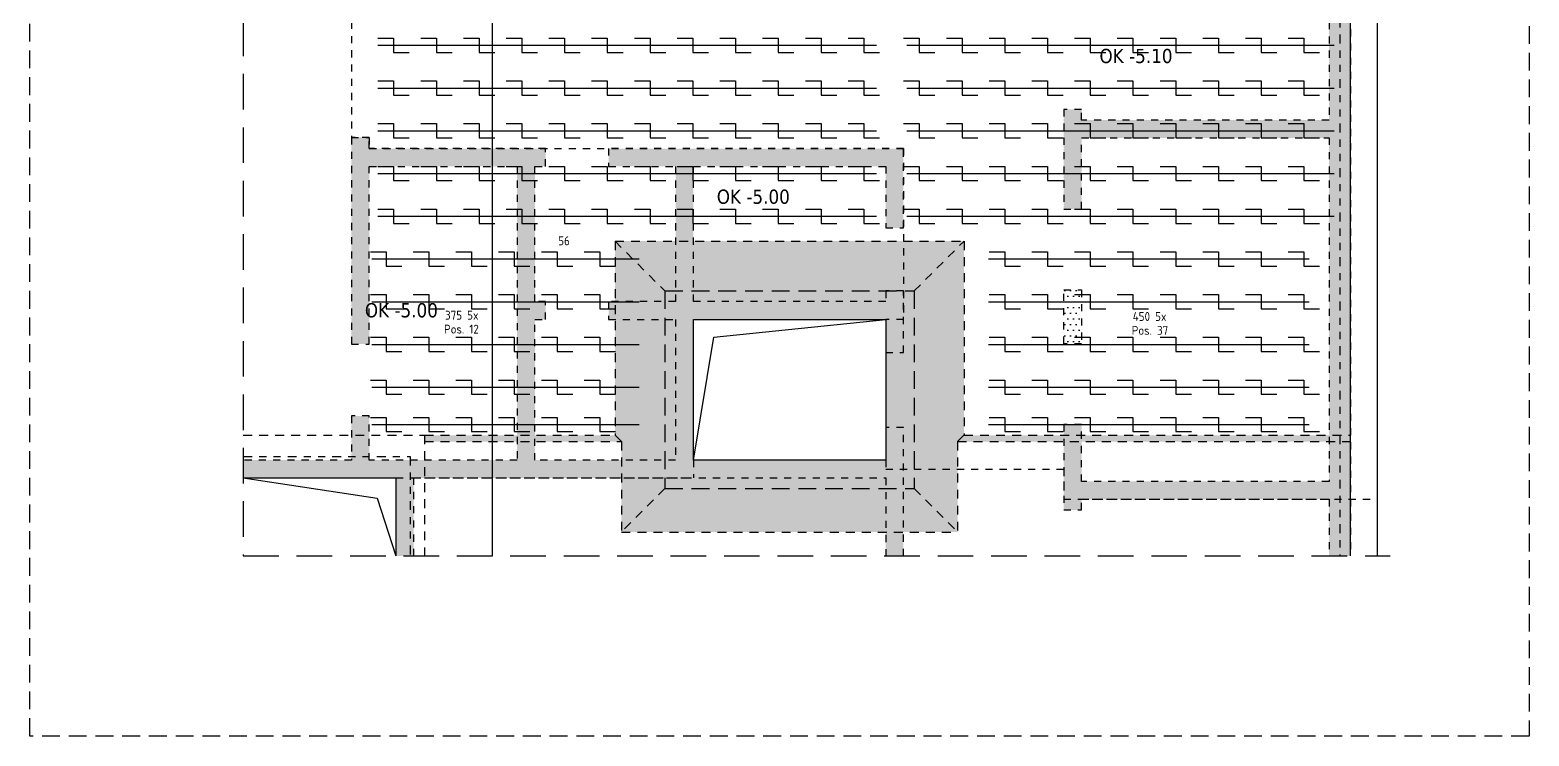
# Model space of a CAD drawing. Extents: x -28 to 85, y -37 to 54.
# Drawn here: x -11.56 to 9.48, y -36.76 to -26.85 of the extents above; entities that cross this region are included whole.
import ezdxf

# ---------------------------------------------------------------- set-up
doc = ezdxf.new("R2010")
doc.units = 0
doc.header["$LTSCALE"] = 0.5
for name, pattern in [('AUSGEZOGEN', [1000.01, 1000, 0.01]), ('DIVIDE2', [0.625, 0.25, -0.125, 0, -0.125, 0, -0.125]), ('GESTRICHELTX2', [1.5, 1, -0.5]), ('HIDDEN', [0.375, 0.25, -0.125]), ('HIDDEN2', [0.187, 0.125, -0.062]), ('PUNKT', [0.175, 0.05, -0.125]), ('STRICHLINIE', [0.75, 0.5, -0.25]), ('VERDECKT', [0.375, 0.25, -0.125]), ('VERDECKTX2', [0.75, 0.5, -0.25])]:
    doc.linetypes.add(name, pattern=pattern)
for name, color, linetype in [('AFB', 7, 'Continuous'), ('AFU', 7, 'Continuous'), ('BETON', 7, 'Continuous'), ('DETAIL', 7, 'Continuous'), ('DRUEBER', 7, 'Continuous'), ('grau_dunkel', 7, 'Continuous'), ('grau_hell', 7, 'Continuous'), ('HILFE', 7, 'Continuous'), ('OBJEKT', 7, 'Continuous'), ('RND', 7, 'Continuous'), ('SCHRAFF', 7, 'Continuous'), ('VERDECKT', 7, 'Continuous'), ('Versprung oberseitig', 7, 'Continuous')]:
    doc.layers.add(name, color=color, linetype=linetype)
doc.layers.add('NOPLOT', color=7, linetype='Continuous', plot=False)
doc.styles.add('helv', font='tahoma.ttf')
doc.styles.add('txt', font='isocp.shx')
doc.linetypes.add('AFU_50L', pattern='A,0.75,["/",Standard,S=0.2,R=0,X=-0.01,Y=-0.1],0.07,["/",Standard,S=0.2,R=0,X=-0.01,Y=-0.1],0.75', length=1.57)
pattern_1 = [(0, (-13.30616, -48.92539), (0.0396875, 0.079375), [0, -0.079375])]

msp = doc.modelspace()

# ---------------------------------------------------------------- hatches: boundary and pattern name
at = {"layer": 'grau_dunkel'}
h = msp.add_hatch(color=21, dxfattribs=at)
h.paths.add_polyline_path([(0.84887, -33.29101), (0.84887, -30.51601), (-2.65113, -30.51601), (-2.65113, -33.29101)])
h.paths.add_polyline_path([(-2.25113, -30.91601), (-2.25113, -32.89101), (0.44887, -32.89101), (0.44887, -30.91601)], flags=16)
at = {"layer": 'grau_hell'}
h = msp.add_hatch(color=9, dxfattribs=at)
h.paths.add_polyline_path([(-3.35113, -29.81601), (-3.35113, -32.541), (-3.26113, -32.631), (-3.26113, -33.90101), (1.45887, -33.90101), (1.45887, -32.631), (1.54887, -32.541), (1.54887, -29.81601)])
h.paths.add_polyline_path([(-2.65113, -30.51601), (-2.65113, -33.29101), (0.84887, -33.29101), (0.84887, -30.51601)], flags=16)
h = msp.add_hatch(color=9, dxfattribs=at)
h.paths.add_polyline_path([(-3.26113, -32.631), (-3.35113, -32.541), (-6.02613, -32.54101), (-6.02613, -32.63101)])
h.paths.add_polyline_path([(1.54889, -32.54099), (1.45889, -32.63099), (6.97387, -32.63099), (6.97387, -32.54099)])
at = {"layer": 'SCHRAFF', "linetype": 'AUSGEZOGEN'}
h = msp.add_hatch(dxfattribs=at)
h.set_pattern_fill('DOTS', scale=0.05, double=1)
h.set_pattern_definition(pattern_1)
h.paths.add_polyline_path([(3.97387, -17.71834), (3.67387, -17.71834), (3.67387, -18.64101), (-4.30113, -18.64101), (-4.30113, -17.71834), (-4.55113, -17.71834), (-4.55113, -18.64101), (-6.80113, -18.64101), (-6.80113, -18.19101), (-7.05113, -18.19101), (-7.05113, -26.73601), (-6.80113, -26.73601), (-6.80113, -26.26601), (-5.61613, -26.26601), (-5.61613, -26.01601), (-6.80113, -26.01601), (-6.80113, -18.94101), (0.44887, -18.94101), (0.44887, -26.01601), (-0.73113, -26.01601), (-0.73113, -26.26601), (1.31887, -26.26601), (1.31887, -26.01601), (0.69887, -26.01601), (0.69887, -23.14101), (1.31887, -23.14101), (1.31887, -22.89101), (0.69887, -22.89101), (0.69887, -18.94101), (2.94887, -18.94101), (2.94887, -22.89101), (2.32887, -22.89101), (2.32887, -23.14101), (2.94887, -23.14101), (2.94887, -26.01601), (2.32887, -26.01601), (2.32887, -26.26601), (2.94887, -26.26601), (2.94887, -26.46601), (3.19887, -26.46601), (3.19887, -18.94101), (6.67387, -18.94101), (6.67387, -28.11601), (3.19887, -28.11601), (3.19887, -27.96601), (2.94887, -27.96601), (2.94887, -29.36601), (3.19887, -29.36601), (3.19887, -28.36601), (6.67387, -28.36601), (6.67387, -33.19101), (3.19887, -33.19101), (3.19887, -32.39101), (2.94887, -32.39101), (2.94887, -33.59101), (3.19887, -33.59101), (3.19887, -33.44101), (6.67387, -33.44101), (6.67387, -34.23691), (6.97387, -34.23691), (6.97387, -18.64101), (3.97387, -18.64101)])
h = msp.add_hatch(dxfattribs=at)
h.set_pattern_fill('DOTS', scale=0.05, double=1)
h.set_pattern_definition(pattern_1)
h.paths.add_polyline_path([(0.69887, -28.51601), (-3.44113, -28.51601), (-3.44113, -28.76601), (-2.50113, -28.76609), (-2.50113, -30.66601), (-3.44113, -30.66601), (-3.44113, -30.91601), (-2.50113, -30.91601), (-2.50113, -32.89101), (-4.47613, -32.89101), (-4.47613, -30.91601), (-4.32613, -30.91601), (-4.32613, -30.66601), (-4.47613, -30.66601), (-4.47613, -28.76601), (-4.32613, -28.76601), (-4.32613, -28.51601), (-6.80113, -28.51601), (-6.80113, -28.36101), (-7.05113, -28.36101), (-7.05113, -31.26101), (-6.80113, -31.26101), (-6.80113, -28.76601), (-4.72613, -28.76601), (-4.72613, -32.89101), (-6.80113, -32.89101), (-6.80113, -32.27101), (-7.05113, -32.27101), (-7.05113, -32.89101), (-8.571, -32.89101), (-8.571, -33.14101), (-6.42613, -33.14101), (-6.42613, -34.23691), (-6.17613, -34.23691), (-6.17613, -33.14101), (0.44887, -33.14101), (0.44887, -34.23691), (0.69887, -34.23691), (0.69887, -32.43101), (0.44887, -32.43101), (0.44887, -32.89101), (-2.25113, -32.89101), (-2.25113, -30.91601), (0.44887, -30.91601), (0.44887, -31.38101), (0.69887, -31.38101), (0.69887, -30.51601), (0.44887, -30.51601), (0.44887, -30.66601), (-2.25113, -30.66602), (-2.25113, -28.76601), (0.44887, -28.76601), (0.44887, -29.63101), (0.69887, -29.63101)])
h = msp.add_hatch(dxfattribs=at)
h.set_pattern_fill('DOTS', scale=0.05, double=1)
h.set_pattern_definition(pattern_1)
h.paths.add_polyline_path([(3.19887, -30.50101), (2.94887, -30.50101), (2.94887, -31.25601), (3.19887, -31.25601)])

# ---------------------------------------------------------------- linework, layer by layer
at = {"layer": 'AFB', "color": 1, "linetype": 'DIVIDE2'}
for p, q in [((6.82387, -18.79101), (6.82387, -34.23691)), ((-8.571, -32.84101), (-6.22613, -32.84101)), ((-6.22613, -32.84101), (-6.22613, -34.23691))]:
    msp.add_line(p, q, dxfattribs=at)
at = {"layer": 'AFU', "color": 8, "linetype": 'AFU_50L'}
msp.add_line((-5.07613, -18.64101), (-5.07613, -34.23691), dxfattribs=at)
at = {"layer": 'BETON', "color": 6, "linetype": 'AUSGEZOGEN'}
for p, q in [((6.97387, -34.23691), (6.97387, -18.64101)), ((-8.571, -33.14101), (-6.42613, -33.14101)), ((-6.42613, -33.14101), (-6.42613, -34.23691))]:
    msp.add_line(p, q, dxfattribs=at)
msp.add_lwpolyline([(-2.25113, -30.91601), (0.44887, -30.91601), (0.44887, -32.89101), (-2.25113, -32.89101)], close=True, dxfattribs=at)
at = {"layer": 'DETAIL', "color": 102, "linetype": 'STRICHLINIE'}
msp.add_lwpolyline([(-11.56469, -36.76474), (-11.56469, -15.54678), (9.48098, -15.54678), (9.48098, -36.76474)], close=True, dxfattribs=at)
at = {"layer": 'DRUEBER', "color": 7, "linetype": 'PUNKT', "lineweight": -2}
for p, q in [((6.67387, -18.94101), (6.67387, -28.11601)), ((3.19887, -27.96601), (2.94887, -27.96601)), ((2.94887, -27.96601), (2.94887, -29.36601)), ((3.19887, -28.11601), (3.19887, -27.96601)), ((6.67387, -28.11601), (3.19887, -28.11601)), ((-6.80113, -28.36101), (-7.05113, -28.36101)), ((-7.05113, -28.36101), (-7.05113, -31.26101)), ((-6.80113, -28.51601), (-6.80113, -28.36101)), ((3.19887, -29.36601), (3.19887, -28.36601)), ((3.19887, -28.36601), (6.67387, -28.36601)), ((6.67387, -28.36601), (6.67387, -33.19101)), ((-4.32613, -28.51601), (-6.80113, -28.51601)), ((-4.32613, -28.76601), (-4.32613, -28.51601)), ((0.69887, -28.51601), (-3.44113, -28.51601)), ((-3.44113, -28.51601), (-3.44113, -28.76601)), ((0.69887, -29.63101), (0.69887, -28.51601)), ((-6.80113, -31.26101), (-6.80113, -28.76601)), ((-6.80113, -28.76601), (-4.72613, -28.76601)), ((-4.72613, -28.76601), (-4.72613, -32.89101)), ((-4.47613, -30.66601), (-4.47613, -28.76601)), ((-4.47613, -28.76601), (-4.32613, -28.76601)), ((-3.44113, -28.76601), (-2.50113, -28.76609)), ((-2.50113, -28.76609), (-2.50113, -30.66601)), ((-2.25113, -30.66602), (-2.25113, -28.76601)), ((-2.25113, -28.76601), (0.44887, -28.76601)), ((0.44887, -28.76601), (0.44887, -29.63101)), ((2.94887, -29.36601), (3.19887, -29.36601)), ((0.44887, -29.63101), (0.69887, -29.63101)), ((0.69887, -30.51601), (0.44887, -30.51601)), ((0.44887, -30.51601), (0.44887, -30.66601)), ((0.69887, -31.38101), (0.69887, -30.51601)), ((-4.32613, -30.66601), (-4.47613, -30.66601)), ((-4.32613, -30.91601), (-4.32613, -30.66601)), ((-2.50113, -30.66601), (-3.44113, -30.66601)), ((-3.44113, -30.66601), (-3.44113, -30.91601)), ((0.44887, -30.66601), (-2.25113, -30.66602)), ((-4.47613, -32.89101), (-4.47613, -30.91601)), ((-4.47613, -30.91601), (-4.32613, -30.91601)), ((-3.44113, -30.91601), (-2.50113, -30.91601)), ((-2.50113, -30.91601), (-2.50113, -32.89101)), ((-2.25113, -32.89101), (-2.25113, -30.91601)), ((-2.25113, -30.91601), (0.44887, -30.91601)), ((0.44887, -30.91601), (0.44887, -31.38101)), ((-7.05113, -31.26101), (-6.80113, -31.26101)), ((0.44887, -31.38101), (0.69887, -31.38101)), ((-6.80113, -32.27101), (-7.05113, -32.27101)), ((-7.05113, -32.27101), (-7.05113, -32.89101)), ((-6.80113, -32.89101), (-6.80113, -32.27101)), ((3.19887, -32.39101), (2.94887, -32.39101)), ((2.94887, -32.39101), (2.94887, -33.59101)), ((3.19887, -33.19101), (3.19887, -32.39101)), ((0.69887, -32.43101), (0.44887, -32.43101)), ((0.44887, -32.43101), (0.44887, -32.89101)), ((0.69887, -34.23691), (0.69887, -32.43101)), ((-7.05113, -32.89101), (-8.571, -32.89101)), ((-4.72613, -32.89101), (-6.80113, -32.89101)), ((-2.50113, -32.89101), (-4.47613, -32.89101)), ((0.44887, -32.89101), (-2.25113, -32.89101)), ((-8.571, -33.14101), (-6.42613, -33.14101)), ((-6.42613, -33.14101), (-6.42613, -34.23691)), ((-6.17613, -34.23691), (-6.17613, -33.14101)), ((-6.17613, -33.14101), (0.44887, -33.14101)), ((0.44887, -33.14101), (0.44887, -34.23691)), ((6.67387, -33.19101), (3.19887, -33.19101)), ((3.19887, -33.59101), (3.19887, -33.44101)), ((3.19887, -33.44101), (6.67387, -33.44101)), ((6.67387, -33.44101), (6.67387, -34.23691)), ((2.94887, -33.59101), (3.19887, -33.59101))]:
    msp.add_line(p, q, dxfattribs=at)
msp.add_lwpolyline([(3.97387, -17.71834), (3.97387, -18.64101), (6.97387, -18.64101), (6.97387, -34.23691)], dxfattribs=at)
msp.add_lwpolyline([(2.94887, -30.50101), (3.19887, -30.50101), (3.19887, -31.25601), (2.94887, -31.25601)], close=True, dxfattribs=at)
at = {"layer": 'HILFE', "color": 102, "linetype": 'GESTRICHELTX2'}
for p, q in [((-8.571, -17.71834), (-8.571, -34.23691)), ((-8.571, -34.23691), (7.5313, -34.23691))]:
    msp.add_line(p, q, dxfattribs=at)
at = {"layer": 'HILFE', "color": 102, "linetype": 'AUSGEZOGEN'}
for p, q in [((-1.966, -31.16556), (0.44884, -30.91601)), ((-2.25133, -32.89101), (-1.966, -31.16556)), ((-8.571, -33.14101), (-6.68986, -33.4259)), ((-6.68986, -33.4259), (-6.42613, -34.23691))]:
    msp.add_line(p, q, dxfattribs=at)
at = {"layer": 'OBJEKT', "color": 7, "linetype": 'AUSGEZOGEN'}
msp.add_line((7.35387, -34.23691), (7.35387, -18.26101), dxfattribs=at)
at = {"layer": 'RND', "color": 1, "linetype": 'AUSGEZOGEN'}
for points in [[(-6.68194, -27.06671), (0.31806, -27.06671)], [(-6.67901, -26.96671), (-6.45901, -26.96671), (-6.45901, -27.16671), (-6.23901, -27.16671)], [(-6.07901, -26.96671), (-5.85901, -26.96671), (-5.85901, -27.16671), (-5.63901, -27.16671)], [(-5.47901, -26.96671), (-5.25901, -26.96671), (-5.25901, -27.16671), (-5.03901, -27.16671)], [(-4.87901, -26.96671), (-4.65901, -26.96671), (-4.65901, -27.16671), (-4.43901, -27.16671)], [(-4.27901, -26.96671), (-4.05901, -26.96671), (-4.05901, -27.16671), (-3.83901, -27.16671)], [(-3.67901, -26.96671), (-3.45901, -26.96671), (-3.45901, -27.16671), (-3.23901, -27.16671)], [(-3.07901, -26.96671), (-2.85901, -26.96671), (-2.85901, -27.16671), (-2.63901, -27.16671)], [(-2.47901, -26.96671), (-2.25901, -26.96671), (-2.25901, -27.16671), (-2.03901, -27.16671)], [(-1.87901, -26.96671), (-1.65901, -26.96671), (-1.65901, -27.16671), (-1.43901, -27.16671)], [(-1.27901, -26.96671), (-1.05901, -26.96671), (-1.05901, -27.16671), (-0.83901, -27.16671)], [(-0.67901, -26.96671), (-0.45901, -26.96671), (-0.45901, -27.16671), (-0.23901, -27.16671)], [(-0.07901, -26.96671), (0.14099, -26.96671), (0.14099, -27.16671), (0.36099, -27.16671)], [(0.7008, -26.96671), (0.9208, -26.96671), (0.9208, -27.16671), (1.1408, -27.16671)], [(0.74553, -27.06671), (6.74553, -27.06671)], [(1.3008, -26.96671), (1.5208, -26.96671), (1.5208, -27.16671), (1.7408, -27.16671)], [(1.9008, -26.96671), (2.1208, -26.96671), (2.1208, -27.16671), (2.3408, -27.16671)], [(2.5008, -26.96671), (2.7208, -26.96671), (2.7208, -27.16671), (2.9408, -27.16671)], [(3.1008, -26.96671), (3.3208, -26.96671), (3.3208, -27.16671), (3.5408, -27.16671)], [(3.7008, -26.96671), (3.9208, -26.96671), (3.9208, -27.16671), (4.1408, -27.16671)], [(4.3008, -26.96671), (4.5208, -26.96671), (4.5208, -27.16671), (4.7408, -27.16671)], [(4.9008, -26.96671), (5.1208, -26.96671), (5.1208, -27.16671), (5.3408, -27.16671)], [(5.5008, -26.96671), (5.7208, -26.96671), (5.7208, -27.16671), (5.9408, -27.16671)], [(6.1008, -26.96671), (6.3208, -26.96671), (6.3208, -27.16671), (6.5408, -27.16671)], [(-6.67901, -27.56671), (-6.45901, -27.56671), (-6.45901, -27.76671), (-6.23901, -27.76671)], [(-6.07901, -27.56671), (-5.85901, -27.56671), (-5.85901, -27.76671), (-5.63901, -27.76671)], [(-5.47901, -27.56671), (-5.25901, -27.56671), (-5.25901, -27.76671), (-5.03901, -27.76671)], [(-4.87901, -27.56671), (-4.65901, -27.56671), (-4.65901, -27.76671), (-4.43901, -27.76671)], [(-4.27901, -27.56671), (-4.05901, -27.56671), (-4.05901, -27.76671), (-3.83901, -27.76671)], [(-3.67901, -27.56671), (-3.45901, -27.56671), (-3.45901, -27.76671), (-3.23901, -27.76671)], [(-3.07901, -27.56671), (-2.85901, -27.56671), (-2.85901, -27.76671), (-2.63901, -27.76671)], [(-2.47901, -27.56671), (-2.25901, -27.56671), (-2.25901, -27.76671), (-2.03901, -27.76671)], [(-1.87901, -27.56671), (-1.65901, -27.56671), (-1.65901, -27.76671), (-1.43901, -27.76671)], [(-1.27901, -27.56671), (-1.05901, -27.56671), (-1.05901, -27.76671), (-0.83901, -27.76671)], [(-0.67901, -27.56671), (-0.45901, -27.56671), (-0.45901, -27.76671), (-0.23901, -27.76671)], [(-0.07901, -27.56671), (0.14099, -27.56671), (0.14099, -27.76671), (0.36099, -27.76671)], [(0.7008, -27.56671), (0.9208, -27.56671), (0.9208, -27.76671), (1.1408, -27.76671)], [(1.3008, -27.56671), (1.5208, -27.56671), (1.5208, -27.76671), (1.7408, -27.76671)], [(1.9008, -27.56671), (2.1208, -27.56671), (2.1208, -27.76671), (2.3408, -27.76671)], [(2.5008, -27.56671), (2.7208, -27.56671), (2.7208, -27.76671), (2.9408, -27.76671)], [(3.1008, -27.56671), (3.3208, -27.56671), (3.3208, -27.76671), (3.5408, -27.76671)], [(3.7008, -27.56671), (3.9208, -27.56671), (3.9208, -27.76671), (4.1408, -27.76671)], [(4.3008, -27.56671), (4.5208, -27.56671), (4.5208, -27.76671), (4.7408, -27.76671)], [(4.9008, -27.56671), (5.1208, -27.56671), (5.1208, -27.76671), (5.3408, -27.76671)], [(5.5008, -27.56671), (5.7208, -27.56671), (5.7208, -27.76671), (5.9408, -27.76671)], [(6.1008, -27.56671), (6.3208, -27.56671), (6.3208, -27.76671), (6.5408, -27.76671)], [(-6.68194, -27.66671), (0.31806, -27.66671)], [(0.74553, -27.66671), (6.74553, -27.66671)], [(-6.67901, -28.16671), (-6.45901, -28.16671), (-6.45901, -28.36671), (-6.23901, -28.36671)], [(-6.07901, -28.16671), (-5.85901, -28.16671), (-5.85901, -28.36671), (-5.63901, -28.36671)], [(-5.47901, -28.16671), (-5.25901, -28.16671), (-5.25901, -28.36671), (-5.03901, -28.36671)], [(-4.87901, -28.16671), (-4.65901, -28.16671), (-4.65901, -28.36671), (-4.43901, -28.36671)], [(-4.27901, -28.16671), (-4.05901, -28.16671), (-4.05901, -28.36671), (-3.83901, -28.36671)], [(-3.67901, -28.16671), (-3.45901, -28.16671), (-3.45901, -28.36671), (-3.23901, -28.36671)], [(-3.07901, -28.16671), (-2.85901, -28.16671), (-2.85901, -28.36671), (-2.63901, -28.36671)], [(-2.47901, -28.16671), (-2.25901, -28.16671), (-2.25901, -28.36671), (-2.03901, -28.36671)], [(-1.87901, -28.16671), (-1.65901, -28.16671), (-1.65901, -28.36671), (-1.43901, -28.36671)], [(-1.27901, -28.16671), (-1.05901, -28.16671), (-1.05901, -28.36671), (-0.83901, -28.36671)], [(-0.67901, -28.16671), (-0.45901, -28.16671), (-0.45901, -28.36671), (-0.23901, -28.36671)], [(-0.07901, -28.16671), (0.14099, -28.16671), (0.14099, -28.36671), (0.36099, -28.36671)], [(0.7008, -28.16671), (0.9208, -28.16671), (0.9208, -28.36671), (1.1408, -28.36671)], [(1.3008, -28.16671), (1.5208, -28.16671), (1.5208, -28.36671), (1.7408, -28.36671)], [(1.9008, -28.16671), (2.1208, -28.16671), (2.1208, -28.36671), (2.3408, -28.36671)], [(2.5008, -28.16671), (2.7208, -28.16671), (2.7208, -28.36671), (2.9408, -28.36671)], [(3.1008, -28.16671), (3.3208, -28.16671), (3.3208, -28.36671), (3.5408, -28.36671)], [(3.7008, -28.16671), (3.9208, -28.16671), (3.9208, -28.36671), (4.1408, -28.36671)], [(4.3008, -28.16671), (4.5208, -28.16671), (4.5208, -28.36671), (4.7408, -28.36671)], [(4.9008, -28.16671), (5.1208, -28.16671), (5.1208, -28.36671), (5.3408, -28.36671)], [(5.5008, -28.16671), (5.7208, -28.16671), (5.7208, -28.36671), (5.9408, -28.36671)], [(6.1008, -28.16671), (6.3208, -28.16671), (6.3208, -28.36671), (6.5408, -28.36671)], [(-6.68194, -28.26671), (0.31806, -28.26671)], [(0.74553, -28.26671), (6.74553, -28.26671)], [(-6.67901, -28.76671), (-6.45901, -28.76671), (-6.45901, -28.96671), (-6.23901, -28.96671)], [(-6.07901, -28.76671), (-5.85901, -28.76671), (-5.85901, -28.96671), (-5.63901, -28.96671)], [(-5.47901, -28.76671), (-5.25901, -28.76671), (-5.25901, -28.96671), (-5.03901, -28.96671)], [(-4.87901, -28.76671), (-4.65901, -28.76671), (-4.65901, -28.96671), (-4.43901, -28.96671)], [(-4.27901, -28.76671), (-4.05901, -28.76671), (-4.05901, -28.96671), (-3.83901, -28.96671)], [(-3.67901, -28.76671), (-3.45901, -28.76671), (-3.45901, -28.96671), (-3.23901, -28.96671)], [(-3.07901, -28.76671), (-2.85901, -28.76671), (-2.85901, -28.96671), (-2.63901, -28.96671)], [(-2.47901, -28.76671), (-2.25901, -28.76671), (-2.25901, -28.96671), (-2.03901, -28.96671)], [(-1.87901, -28.76671), (-1.65901, -28.76671), (-1.65901, -28.96671), (-1.43901, -28.96671)], [(-1.27901, -28.76671), (-1.05901, -28.76671), (-1.05901, -28.96671), (-0.83901, -28.96671)], [(-0.67901, -28.76671), (-0.45901, -28.76671), (-0.45901, -28.96671), (-0.23901, -28.96671)], [(-0.07901, -28.76671), (0.14099, -28.76671), (0.14099, -28.96671), (0.36099, -28.96671)], [(0.7008, -28.76671), (0.9208, -28.76671), (0.9208, -28.96671), (1.1408, -28.96671)], [(1.3008, -28.76671), (1.5208, -28.76671), (1.5208, -28.96671), (1.7408, -28.96671)], [(1.9008, -28.76671), (2.1208, -28.76671), (2.1208, -28.96671), (2.3408, -28.96671)], [(2.5008, -28.76671), (2.7208, -28.76671), (2.7208, -28.96671), (2.9408, -28.96671)], [(3.1008, -28.76671), (3.3208, -28.76671), (3.3208, -28.96671), (3.5408, -28.96671)], [(3.7008, -28.76671), (3.9208, -28.76671), (3.9208, -28.96671), (4.1408, -28.96671)], [(4.3008, -28.76671), (4.5208, -28.76671), (4.5208, -28.96671), (4.7408, -28.96671)], [(4.9008, -28.76671), (5.1208, -28.76671), (5.1208, -28.96671), (5.3408, -28.96671)], [(5.5008, -28.76671), (5.7208, -28.76671), (5.7208, -28.96671), (5.9408, -28.96671)], [(6.1008, -28.76671), (6.3208, -28.76671), (6.3208, -28.96671), (6.5408, -28.96671)], [(-6.68194, -28.86671), (0.31806, -28.86671)], [(0.74553, -28.86671), (6.74553, -28.86671)], [(-6.67901, -29.36671), (-6.45901, -29.36671), (-6.45901, -29.56671), (-6.23901, -29.56671)], [(-6.07901, -29.36671), (-5.85901, -29.36671), (-5.85901, -29.56671), (-5.63901, -29.56671)], [(-5.47901, -29.36671), (-5.25901, -29.36671), (-5.25901, -29.56671), (-5.03901, -29.56671)], [(-4.87901, -29.36671), (-4.65901, -29.36671), (-4.65901, -29.56671), (-4.43901, -29.56671)], [(-4.27901, -29.36671), (-4.05901, -29.36671), (-4.05901, -29.56671), (-3.83901, -29.56671)], [(-3.67901, -29.36671), (-3.45901, -29.36671), (-3.45901, -29.56671), (-3.23901, -29.56671)], [(-3.07901, -29.36671), (-2.85901, -29.36671), (-2.85901, -29.56671), (-2.63901, -29.56671)], [(-2.47901, -29.36671), (-2.25901, -29.36671), (-2.25901, -29.56671), (-2.03901, -29.56671)], [(-1.87901, -29.36671), (-1.65901, -29.36671), (-1.65901, -29.56671), (-1.43901, -29.56671)], [(-1.27901, -29.36671), (-1.05901, -29.36671), (-1.05901, -29.56671), (-0.83901, -29.56671)], [(-0.67901, -29.36671), (-0.45901, -29.36671), (-0.45901, -29.56671), (-0.23901, -29.56671)], [(-0.07901, -29.36671), (0.14099, -29.36671), (0.14099, -29.56671), (0.36099, -29.56671)], [(0.7008, -29.36671), (0.9208, -29.36671), (0.9208, -29.56671), (1.1408, -29.56671)], [(1.3008, -29.36671), (1.5208, -29.36671), (1.5208, -29.56671), (1.7408, -29.56671)], [(1.9008, -29.36671), (2.1208, -29.36671), (2.1208, -29.56671), (2.3408, -29.56671)], [(2.5008, -29.36671), (2.7208, -29.36671), (2.7208, -29.56671), (2.9408, -29.56671)], [(3.1008, -29.36671), (3.3208, -29.36671), (3.3208, -29.56671), (3.5408, -29.56671)], [(3.7008, -29.36671), (3.9208, -29.36671), (3.9208, -29.56671), (4.1408, -29.56671)], [(4.3008, -29.36671), (4.5208, -29.36671), (4.5208, -29.56671), (4.7408, -29.56671)], [(4.9008, -29.36671), (5.1208, -29.36671), (5.1208, -29.56671), (5.3408, -29.56671)], [(5.5008, -29.36671), (5.7208, -29.36671), (5.7208, -29.56671), (5.9408, -29.56671)], [(6.1008, -29.36671), (6.3208, -29.36671), (6.3208, -29.56671), (6.5408, -29.56671)], [(-6.68194, -29.46671), (0.31806, -29.46671)], [(0.74553, -29.46671), (6.74553, -29.46671)], [(-6.78528, -29.96671), (-6.56528, -29.96671), (-6.56528, -30.16671), (-6.34528, -30.16671)], [(-6.7639, -30.06671), (-3.0139, -30.06671)], [(-6.18528, -29.96671), (-5.96528, -29.96671), (-5.96528, -30.16671), (-5.74528, -30.16671)], [(-5.58528, -29.96671), (-5.36528, -29.96671), (-5.36528, -30.16671), (-5.14528, -30.16671)], [(-4.98528, -29.96671), (-4.76528, -29.96671), (-4.76528, -30.16671), (-4.54528, -30.16671)], [(-4.38528, -29.96671), (-4.16528, -29.96671), (-4.16528, -30.16671), (-3.94528, -30.16671)], [(-3.78528, -29.96671), (-3.56528, -29.96671), (-3.56528, -30.16671), (-3.34528, -30.16671)], [(1.89248, -30.06671), (6.39248, -30.06671)], [(1.9008, -29.96671), (2.1208, -29.96671), (2.1208, -30.16671), (2.3408, -30.16671)], [(2.5008, -29.96671), (2.7208, -29.96671), (2.7208, -30.16671), (2.9408, -30.16671)], [(3.1008, -29.96671), (3.3208, -29.96671), (3.3208, -30.16671), (3.5408, -30.16671)], [(3.7008, -29.96671), (3.9208, -29.96671), (3.9208, -30.16671), (4.1408, -30.16671)], [(4.3008, -29.96671), (4.5208, -29.96671), (4.5208, -30.16671), (4.7408, -30.16671)], [(4.9008, -29.96671), (5.1208, -29.96671), (5.1208, -30.16671), (5.3408, -30.16671)], [(5.5008, -29.96671), (5.7208, -29.96671), (5.7208, -30.16671), (5.9408, -30.16671)], [(6.1008, -29.96671), (6.3208, -29.96671), (6.3208, -30.16671), (6.5408, -30.16671)], [(-6.78528, -30.56671), (-6.56528, -30.56671), (-6.56528, -30.76671), (-6.34528, -30.76671)], [(-6.7639, -30.66671), (-3.0139, -30.66671)], [(-6.18528, -30.56671), (-5.96528, -30.56671), (-5.96528, -30.76671), (-5.74528, -30.76671)], [(-5.58528, -30.56671), (-5.36528, -30.56671), (-5.36528, -30.76671), (-5.14528, -30.76671)], [(-4.98528, -30.56671), (-4.76528, -30.56671), (-4.76528, -30.76671), (-4.54528, -30.76671)], [(-4.38528, -30.56671), (-4.16528, -30.56671), (-4.16528, -30.76671), (-3.94528, -30.76671)], [(-3.78528, -30.56671), (-3.56528, -30.56671), (-3.56528, -30.76671), (-3.34528, -30.76671)], [(1.89248, -30.66671), (6.39248, -30.66671)], [(1.9008, -30.56671), (2.1208, -30.56671), (2.1208, -30.76671), (2.3408, -30.76671)], [(2.5008, -30.56671), (2.7208, -30.56671), (2.7208, -30.76671), (2.9408, -30.76671)], [(3.1008, -30.56671), (3.3208, -30.56671), (3.3208, -30.76671), (3.5408, -30.76671)], [(3.7008, -30.56671), (3.9208, -30.56671), (3.9208, -30.76671), (4.1408, -30.76671)], [(4.3008, -30.56671), (4.5208, -30.56671), (4.5208, -30.76671), (4.7408, -30.76671)], [(4.9008, -30.56671), (5.1208, -30.56671), (5.1208, -30.76671), (5.3408, -30.76671)], [(5.5008, -30.56671), (5.7208, -30.56671), (5.7208, -30.76671), (5.9408, -30.76671)], [(6.1008, -30.56671), (6.3208, -30.56671), (6.3208, -30.76671), (6.5408, -30.76671)], [(-6.78528, -31.16671), (-6.56528, -31.16671), (-6.56528, -31.36671), (-6.34528, -31.36671)], [(-6.7639, -31.26671), (-3.0139, -31.26671)], [(-6.18528, -31.16671), (-5.96528, -31.16671), (-5.96528, -31.36671), (-5.74528, -31.36671)], [(-5.58528, -31.16671), (-5.36528, -31.16671), (-5.36528, -31.36671), (-5.14528, -31.36671)], [(-4.98528, -31.16671), (-4.76528, -31.16671), (-4.76528, -31.36671), (-4.54528, -31.36671)], [(-4.38528, -31.16671), (-4.16528, -31.16671), (-4.16528, -31.36671), (-3.94528, -31.36671)], [(-3.78528, -31.16671), (-3.56528, -31.16671), (-3.56528, -31.36671), (-3.34528, -31.36671)], [(1.89248, -31.26671), (6.39248, -31.26671)], [(1.9008, -31.16671), (2.1208, -31.16671), (2.1208, -31.36671), (2.3408, -31.36671)], [(2.5008, -31.16671), (2.7208, -31.16671), (2.7208, -31.36671), (2.9408, -31.36671)], [(3.1008, -31.16671), (3.3208, -31.16671), (3.3208, -31.36671), (3.5408, -31.36671)], [(3.7008, -31.16671), (3.9208, -31.16671), (3.9208, -31.36671), (4.1408, -31.36671)], [(4.3008, -31.16671), (4.5208, -31.16671), (4.5208, -31.36671), (4.7408, -31.36671)], [(4.9008, -31.16671), (5.1208, -31.16671), (5.1208, -31.36671), (5.3408, -31.36671)], [(5.5008, -31.16671), (5.7208, -31.16671), (5.7208, -31.36671), (5.9408, -31.36671)], [(6.1008, -31.16671), (6.3208, -31.16671), (6.3208, -31.36671), (6.5408, -31.36671)], [(-6.78528, -31.76671), (-6.56528, -31.76671), (-6.56528, -31.96671), (-6.34528, -31.96671)], [(-6.18528, -31.76671), (-5.96528, -31.76671), (-5.96528, -31.96671), (-5.74528, -31.96671)], [(-5.58528, -31.76671), (-5.36528, -31.76671), (-5.36528, -31.96671), (-5.14528, -31.96671)], [(-4.98528, -31.76671), (-4.76528, -31.76671), (-4.76528, -31.96671), (-4.54528, -31.96671)], [(-4.38528, -31.76671), (-4.16528, -31.76671), (-4.16528, -31.96671), (-3.94528, -31.96671)], [(-3.78528, -31.76671), (-3.56528, -31.76671), (-3.56528, -31.96671), (-3.34528, -31.96671)], [(1.9008, -31.76671), (2.1208, -31.76671), (2.1208, -31.96671), (2.3408, -31.96671)], [(2.5008, -31.76671), (2.7208, -31.76671), (2.7208, -31.96671), (2.9408, -31.96671)], [(3.1008, -31.76671), (3.3208, -31.76671), (3.3208, -31.96671), (3.5408, -31.96671)], [(3.7008, -31.76671), (3.9208, -31.76671), (3.9208, -31.96671), (4.1408, -31.96671)], [(4.3008, -31.76671), (4.5208, -31.76671), (4.5208, -31.96671), (4.7408, -31.96671)], [(4.9008, -31.76671), (5.1208, -31.76671), (5.1208, -31.96671), (5.3408, -31.96671)], [(5.5008, -31.76671), (5.7208, -31.76671), (5.7208, -31.96671), (5.9408, -31.96671)], [(6.1008, -31.76671), (6.3208, -31.76671), (6.3208, -31.96671), (6.5408, -31.96671)], [(-6.7639, -31.86671), (-3.0139, -31.86671)], [(1.89248, -31.86671), (6.39248, -31.86671)], [(-6.78528, -32.29036), (-6.56528, -32.29036), (-6.56528, -32.49036), (-6.34528, -32.49036)], [(-6.7639, -32.39036), (-3.0139, -32.39036)], [(-6.18528, -32.29036), (-5.96528, -32.29036), (-5.96528, -32.49036), (-5.74528, -32.49036)], [(-5.58528, -32.29036), (-5.36528, -32.29036), (-5.36528, -32.49036), (-5.14528, -32.49036)], [(-4.98528, -32.29036), (-4.76528, -32.29036), (-4.76528, -32.49036), (-4.54528, -32.49036)], [(-4.38528, -32.29036), (-4.16528, -32.29036), (-4.16528, -32.49036), (-3.94528, -32.49036)], [(-3.78528, -32.29036), (-3.56528, -32.29036), (-3.56528, -32.49036), (-3.34528, -32.49036)], [(1.89248, -32.39036), (6.39248, -32.39036)], [(1.9008, -32.29036), (2.1208, -32.29036), (2.1208, -32.49036), (2.3408, -32.49036)], [(2.5008, -32.29036), (2.7208, -32.29036), (2.7208, -32.49036), (2.9408, -32.49036)], [(3.1008, -32.29036), (3.3208, -32.29036), (3.3208, -32.49036), (3.5408, -32.49036)], [(3.7008, -32.29036), (3.9208, -32.29036), (3.9208, -32.49036), (4.1408, -32.49036)], [(4.3008, -32.29036), (4.5208, -32.29036), (4.5208, -32.49036), (4.7408, -32.49036)], [(4.9008, -32.29036), (5.1208, -32.29036), (5.1208, -32.49036), (5.3408, -32.49036)], [(5.5008, -32.29036), (5.7208, -32.29036), (5.7208, -32.49036), (5.9408, -32.49036)], [(6.1008, -32.29036), (6.3208, -32.29036), (6.3208, -32.49036), (6.5408, -32.49036)]]:
    msp.add_lwpolyline(points, dxfattribs=at)
at = {"layer": 'VERDECKT', "color": 7, "linetype": 'HIDDEN'}
for p, q in [((-3.35113, -29.81601), (1.54887, -29.81601)), ((-3.35113, -29.81601), (-3.35113, -32.541)), ((1.54887, -29.81601), (1.54887, -32.54099)), ((-8.571, -32.54101), (-6.02613, -32.54101)), ((-6.02613, -32.54101), (-6.02613, -34.23691)), ((-3.26113, -32.631), (-3.35113, -32.541)), ((1.45887, -32.631), (1.54887, -32.541)), ((-3.26113, -32.631), (-3.26113, -33.90101)), ((1.45887, -32.631), (1.45887, -33.90101)), ((-3.26113, -33.90101), (1.45887, -33.90101))]:
    msp.add_line(p, q, dxfattribs=at)
at = {"layer": 'VERDECKT', "color": 7, "linetype": 'VERDECKT'}
for p, q in [((-3.35113, -29.81601), (-2.65113, -30.51601)), ((0.84887, -30.51601), (1.54887, -29.81601)), ((-6.02613, -32.54101), (-3.35113, -32.541)), ((1.54889, -32.54099), (6.97387, -32.54099)), ((-6.02613, -32.63101), (-3.26113, -32.631)), ((1.45889, -32.63099), (6.97387, -32.63099)), ((-2.65113, -33.29082), (-3.26113, -33.90101)), ((0.84887, -33.29101), (1.45887, -33.90101))]:
    msp.add_line(p, q, dxfattribs=at)
at = {"layer": 'VERDECKT', "color": 7, "linetype": 'VERDECKTX2'}
for p, q in [((-2.65113, -30.51601), (0.84887, -30.51601)), ((-2.65113, -30.51601), (-2.65113, -33.29101)), ((0.84887, -30.51601), (0.84887, -33.29101)), ((-2.65113, -33.29101), (0.84887, -33.29101))]:
    msp.add_line(p, q, dxfattribs=at)
at = {"layer": 'Versprung oberseitig', "color": 1, "linetype": 'HIDDEN2'}
for p, q in [((-7.05113, -26.73601), (-7.05113, -28.36101)), ((-7.05113, -28.36101), (-6.80113, -28.36101)), ((-6.80113, -28.36101), (-6.80113, -28.51601)), ((-6.80113, -28.51601), (0.69887, -28.51601)), ((0.69887, -28.51601), (0.69887, -30.91601)), ((0.69887, -30.91601), (0.44887, -30.91601)), ((-2.25113, -32.8898), (-2.25113, -33.14101)), ((0.44887, -32.89101), (0.44887, -33.01601)), ((0.44887, -33.01601), (2.94887, -33.01601)), ((2.94887, -33.01601), (2.94887, -33.44101)), ((-6.42613, -33.14101), (-2.25113, -33.14101)), ((2.94887, -33.44101), (7.35387, -33.44101))]:
    msp.add_line(p, q, dxfattribs=at)

# ---------------------------------------------------------------- texts
at = {"layer": 'NOPLOT', "color": 191, "linetype": 'AUSGEZOGEN', "style": 'helv'}
for s, p in [('OK -5.10', (3.45035, -27.31613)), ('OK -5.00', (-1.92255, -29.29194)), ('OK -5.00', (-6.86321, -30.88641))]:
    msp.add_text(s, height=0.2, dxfattribs=at).set_placement(p)
at = {"layer": 'NOPLOT', "color": 191, "linetype": 'Continuous', "style": 'txt'}
for s, p in [('56', (-4.14858, -29.87414)), ('375 5x', (-5.73742, -30.91864)), ('450 5x', (3.91748, -30.93644)), ('Pos. 12', (-5.75116, -31.1143)), ('Pos. 37', (3.90374, -31.13211))]:
    msp.add_text(s, height=0.125, dxfattribs=at).set_placement(p)

doc.saveas('drawing.dxf')
